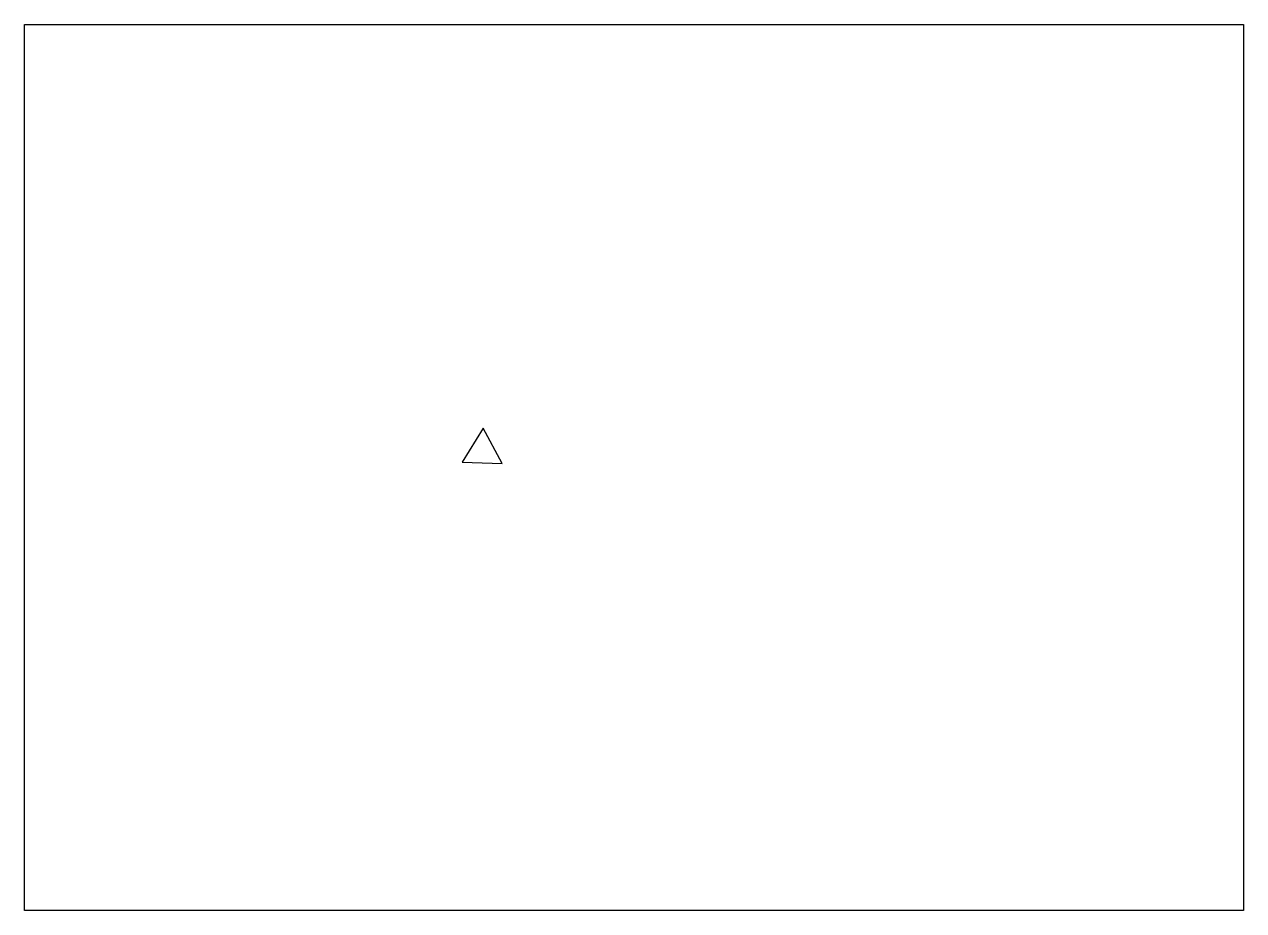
# Model space of a CAD drawing. Header units: inches. Extents: x 0 to 11, y 0 to 8.
import ezdxf

# ---------------------------------------------------------------- set-up
doc = ezdxf.new("R2010")
doc.units = ezdxf.units.IN
doc.header["$MEASUREMENT"] = 0
picture_1 = doc.add_image_def('image1.tif', size_in_pixel=(2208, 1605))

msp = doc.modelspace()

# ---------------------------------------------------------------- linework, layer by layer
at = {"color": 1, "linetype": 'Continuous', "lineweight": 30}
msp.add_lwpolyline([(3.963, 4.062), (4.326, 4.05), (4.155, 4.37)], close=True, dxfattribs=at)

# ---------------------------------------------------------------- pictures from other files: only their frames are drawn
image = msp.add_image(picture_1, insert=(0, 0), size_in_units=(11.04, 8.025))
image.dxf.flags = 15

doc.saveas('drawing.dxf')
